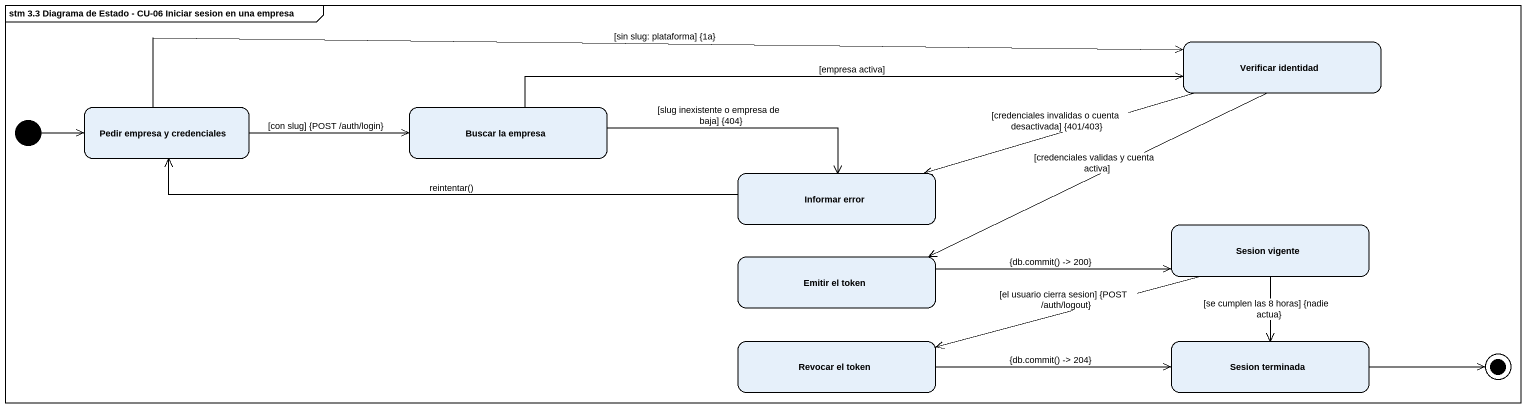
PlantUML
@startuml
mainframe stm 3.3 Diagrama de Estado - CU-06 Iniciar sesion en una empresa
hide empty description
state "Verificar identidad" as Verificar_identidad
state "Pedir empresa y credenciales" as Pedir_empresa_y_credenciales
state "Buscar la empresa" as Buscar_la_empresa
state "Informar error" as Informar_error
state "Sesion vigente" as Sesion_vigente
state "Emitir el token" as Emitir_el_token
state "Revocar el token" as Revocar_el_token
state "Sesion terminada" as Sesion_terminada
[*] -right-> Pedir_empresa_y_credenciales
Verificar_identidad -left-> Informar_error : [credenciales invalidas o cuenta desactivada] {401/403}
Verificar_identidad -left-> Emitir_el_token : [credenciales validas y cuenta activa]
Pedir_empresa_y_credenciales -right-> Verificar_identidad : [sin slug: plataforma] {1a}
Pedir_empresa_y_credenciales -right-> Buscar_la_empresa : [con slug] {POST /auth/login}
Buscar_la_empresa -right-> Verificar_identidad : [empresa activa]
Buscar_la_empresa -right-> Informar_error : [slug inexistente o empresa de baja] {404}
Informar_error -left-> Pedir_empresa_y_credenciales : reintentar()
Sesion_vigente -left-> Revocar_el_token : [el usuario cierra sesion] {POST /auth/logout}
Sesion_vigente --> Sesion_terminada : [se cumplen las 8 horas] {nadie actua}
Emitir_el_token -right-> Sesion_vigente : {db.commit() -> 200}
Revocar_el_token -right-> Sesion_terminada : {db.commit() -> 204}
Sesion_terminada -right-> [*]
@enduml
